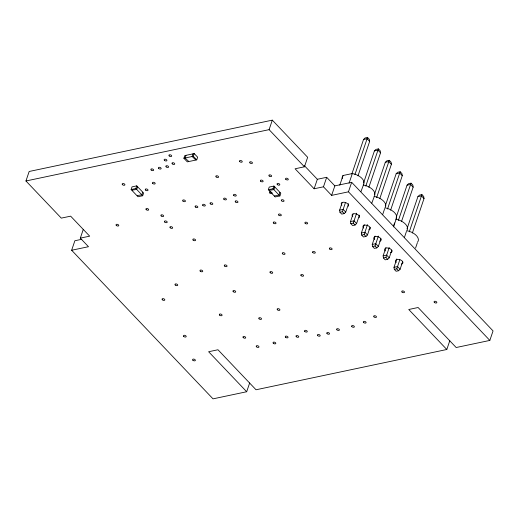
<?xml version="1.0" encoding="UTF-8"?>
<svg xmlns="http://www.w3.org/2000/svg" width="519" height="519" viewBox="0 0 519 519"><rect width="100%" height="100%" fill="white"/><g stroke="black" fill="none" stroke-linecap="round" stroke-linejoin="round"><path stroke-width="0.78" d="M342.203 202.507L339.621 210.143L339.932 212.219L342.404 211.7L345.479 202.527M353.082 213.938L350.494 221.574L350.805 223.65L353.283 223.131L356.611 213.192M364.215 224.604L361.367 233.005L361.685 235.081L364.156 234.556L367.491 224.623M375.088 236.035L372.246 244.436L372.558 246.512L375.029 245.987L378.364 236.054M385.961 247.466L383.119 255.867L383.431 257.943L385.909 257.418L389.237 247.485M396.84 258.897L393.992 267.298L394.304 269.374L396.782 268.848L399.857 259.675M83.293 229.359L80.322 238.13L89.677 236.158L70.642 216.157L61.294 218.129L25.95 180.982L29.168 171.478L272.313 120.148L307.657 157.296L304.439 166.8L295.09 168.779L314.118 188.78L323.473 186.808L331.628 195.378L348.463 191.822L489.832 340.419L493.05 330.914L351.674 182.318L334.846 185.873L326.691 177.303L317.336 179.276L304.283 165.561M249.658 382.97L246.687 391.741L213.017 398.851L71.648 250.255L74.866 240.751L81.749 239.298M131.125 189.539L132.034 186.866L136.744 185.867L143.594 193.068L142.693 195.741L137.976 196.733L131.125 189.539L135.842 188.54L142.693 195.741M132.085 190.142L136.698 189.441L137.6 186.769M135.842 188.54L136.744 185.867M137.224 195.54L141.836 194.839L142.738 192.166M183.882 158.256L184.79 155.583L194.216 153.592L197.642 157.192L196.733 159.865L187.307 161.857L183.882 158.256L193.308 156.264L196.733 159.865M185.964 155.33L185.062 158.003L188.585 161.305M193.036 153.838L192.134 156.511L195.657 159.813M193.308 156.264L194.216 153.592M25.95 180.982L269.095 129.653L272.313 120.148M268.323 189.74L269.231 187.067L273.941 186.074L280.792 193.269L279.89 195.942L275.174 196.941L268.323 189.74L273.039 188.747L279.89 195.942M269.283 190.343L273.896 189.643L274.798 186.97M273.039 188.747L273.941 186.074M279.936 192.374L279.034 195.047L274.317 196.039M314.118 188.78L317.336 179.276M323.473 186.808L326.691 177.303M331.628 195.378L334.846 185.873M339.783 185.153L343.046 175.5L352.33 173.541L354.834 174.144A11.334 6.319 18.7 0 1 363.916 183.694L360.945 191.654M351.888 173.904L363.547 139.462L365.065 137.976L367.536 137.451L369.333 139.345L369.645 141.421L357.993 175.857M349.06 183.194L352.33 173.541M348.463 191.822L351.674 182.318M354.905 174.689L367.536 137.451M339.932 212.219L341.729 214.113L344.207 213.588L345.725 212.102L348.567 203.701M363.54 183.038L374.42 150.893L375.938 149.407L378.409 148.882L380.213 150.776L380.524 152.852L368.866 187.288M365.778 186.12L378.409 148.882M350.805 223.65L352.609 225.538L355.08 225.019L356.598 223.527L359.44 215.132M374.413 194.469L385.293 162.324L386.811 160.838L389.289 160.313L391.086 162.207L391.397 164.276L379.739 198.719M371.818 203.085L374.789 195.118A11.334 6.319 18.7 0 0 365.707 185.575L363.203 184.972M376.651 197.544L389.289 160.313M361.685 235.081L363.482 236.969L365.953 236.45L367.471 234.958L370.06 227.322M385.286 205.9L396.166 173.755L397.69 172.269L400.162 171.744L401.959 173.631L402.27 175.707L390.619 210.15M382.691 214.516L384.702 208.573M387.531 208.975L400.162 171.744M372.558 246.512L374.355 248.4L376.826 247.881L378.351 246.389L380.933 238.753M396.166 217.325L407.045 185.186L408.563 183.694L411.035 183.175L412.832 185.062L413.15 187.138L401.492 221.574M393.571 225.947L394.57 222.975M393.525 226.894L396.542 217.98A11.334 6.319 18.7 0 0 387.459 208.437L384.955 207.834L385.662 206.549A11.334 6.319 18.7 0 0 376.58 197.006L374.082 196.403M398.404 220.406L411.035 183.175M383.431 257.943L385.228 259.831L387.706 259.312L389.224 257.82L391.806 250.184M407.039 228.756L417.918 196.617L419.436 195.125L421.915 194.606L423.712 196.493L424.023 198.569L412.365 233.005M404.444 237.378L406.455 231.435M409.277 231.837L421.915 194.606M394.304 269.374L396.107 271.262L398.579 270.736L400.097 269.251L402.686 261.615M415.57 248.063L417.328 242.866M246.687 391.741L208.625 351.739L217.974 349.761L256.036 389.769L446.814 349.495L449.785 340.724M343.046 175.5L342.339 176.784A11.334 6.319 18.7 0 0 342.261 178.478M396.542 217.98L395.828 219.265L398.333 219.868A11.334 6.319 18.7 0 1 407.415 229.411L406.701 230.696L409.206 231.292A11.334 6.319 18.7 0 1 418.288 240.842L417.581 242.12M363.547 139.462L367.076 138.716L369.645 141.421M374.42 150.893L377.955 150.147L380.524 152.852M385.293 162.324L388.828 161.578L391.397 164.276M396.166 173.755L399.701 173.009L402.27 175.707M71.648 250.255L88.483 246.707L80.322 238.13M407.045 185.186L410.581 184.44L413.15 187.138M339.621 210.143L343.156 209.397L345.725 212.102M417.918 196.617L421.454 195.871L424.023 198.569M350.494 221.574L354.029 220.828L356.598 223.527M361.367 233.005L364.902 232.259L367.471 234.958M372.246 244.436L375.782 243.69L378.351 246.389M383.119 255.867L386.655 255.121L389.224 257.82M393.992 267.298L397.528 266.552L400.097 269.251M489.832 340.419L456.169 347.522L418.106 307.514L408.751 309.493L446.814 349.495M269.095 129.653L304.439 166.8M342.404 211.7L344.207 213.588M353.283 223.131L355.08 225.019M364.156 234.556L365.953 236.45M375.029 245.987L376.826 247.881M385.909 257.418L387.706 259.312M396.782 268.848L398.579 270.736M374.517 239.512A3.841 2.141 18.7 0 1 375.334 236.593A3.841 2.141 18.7 0 1 380.498 238.247A3.841 2.141 18.7 0 1 379.681 241.166M385.39 250.943A3.841 2.141 18.7 0 1 386.207 248.024A3.841 2.141 18.7 0 1 391.378 249.678A3.841 2.141 18.7 0 1 390.56 252.597M396.263 262.374A3.841 2.141 18.7 0 1 397.08 259.455A3.841 2.141 18.7 0 1 402.251 261.109A3.841 2.141 18.7 0 1 401.434 264.028M363.637 228.081A3.841 2.141 18.7 0 1 364.461 225.162A3.841 2.141 18.7 0 1 369.625 226.816A3.841 2.141 18.7 0 1 368.808 229.735M352.764 216.65A3.841 2.141 18.7 0 1 355.372 213.724A3.841 2.141 18.7 0 1 359.135 217.682M272.144 193.01A1.44 0.804 18.7 0 1 270.425 193.516A1.44 0.804 18.7 0 1 269.608 192.056A1.44 0.804 18.7 0 1 271.891 192.549M341.891 205.219A3.841 2.141 18.7 0 1 344.499 202.293A3.841 2.141 18.7 0 1 348.262 206.251M151.152 169.992A1.44 0.804 18.7 0 0 153.553 170.381A1.44 0.804 18.7 0 0 152.132 168.889A1.44 0.804 18.7 0 0 151.152 169.992M202.812 205.407A1.44 0.804 18.7 0 0 205.206 205.796A1.44 0.804 18.7 0 0 203.792 204.311A1.44 0.804 18.7 0 0 202.812 205.407M169.181 155.895A1.44 0.804 18.7 0 0 171.581 156.284A1.44 0.804 18.7 0 0 170.161 154.792A1.44 0.804 18.7 0 0 169.181 155.895M327.028 333.6A1.44 0.804 18.7 0 0 329.422 333.989A1.44 0.804 18.7 0 0 328.008 332.504A1.44 0.804 18.7 0 0 327.028 333.6M336.889 329.805A1.44 0.804 18.7 0 0 339.29 330.194A1.44 0.804 18.7 0 0 337.869 328.709A1.44 0.804 18.7 0 0 336.889 329.805M116.269 225.395A1.44 0.804 18.7 0 0 118.663 225.784A1.44 0.804 18.7 0 0 117.249 224.299A1.44 0.804 18.7 0 0 116.269 225.395M161.156 215.923A1.44 0.804 18.7 0 0 163.556 216.306A1.44 0.804 18.7 0 0 162.136 214.821A1.44 0.804 18.7 0 0 161.156 215.923M373.965 316.837A1.44 0.804 18.7 0 0 376.359 317.226A1.44 0.804 18.7 0 0 374.945 315.734A1.44 0.804 18.7 0 0 373.965 316.837M239.733 161.591A1.44 0.804 18.7 0 0 242.126 161.98A1.44 0.804 18.7 0 0 240.712 160.488A1.44 0.804 18.7 0 0 239.733 161.591M363.585 322.461A1.44 0.804 18.7 0 0 365.986 322.85A1.44 0.804 18.7 0 0 364.565 321.358A1.44 0.804 18.7 0 0 363.585 322.461M351.856 326.652A1.44 0.804 18.7 0 0 354.25 327.035A1.44 0.804 18.7 0 0 352.836 325.549A1.44 0.804 18.7 0 0 351.856 326.652M216.092 176.875A1.44 0.804 18.7 0 0 218.486 177.264A1.44 0.804 18.7 0 0 217.072 175.772A1.44 0.804 18.7 0 0 216.092 176.875M162.304 299.755A1.44 0.804 18.7 0 0 164.698 300.138A1.44 0.804 18.7 0 0 163.284 298.652A1.44 0.804 18.7 0 0 162.304 299.755M260.629 181.196A1.44 0.804 18.7 0 0 263.029 181.585A1.44 0.804 18.7 0 0 261.608 180.099A1.44 0.804 18.7 0 0 260.629 181.196M249.931 162.869A1.44 0.804 18.7 0 0 252.331 163.258A1.44 0.804 18.7 0 0 250.911 161.766A1.44 0.804 18.7 0 0 249.931 162.869M277.295 184.543A1.44 0.804 18.7 0 0 279.696 184.933A1.44 0.804 18.7 0 0 278.275 183.441A1.44 0.804 18.7 0 0 277.295 184.543M122.406 184.634A1.44 0.804 18.7 0 0 124.807 185.024A1.44 0.804 18.7 0 0 123.386 183.538A1.44 0.804 18.7 0 0 122.406 184.634M285.794 179.315A1.44 0.804 18.7 0 0 288.188 179.704A1.44 0.804 18.7 0 0 286.773 178.218A1.44 0.804 18.7 0 0 285.794 179.315M175.227 285.009A1.44 0.804 18.7 0 0 177.628 285.398A1.44 0.804 18.7 0 0 176.207 283.912A1.44 0.804 18.7 0 0 175.227 285.009M329.623 248.99A1.44 0.804 18.7 0 0 332.017 249.373A1.44 0.804 18.7 0 0 330.603 247.887A1.44 0.804 18.7 0 0 329.623 248.99M402.024 292.041A1.44 0.804 18.7 0 0 404.418 292.424A1.44 0.804 18.7 0 0 403.004 290.938A1.44 0.804 18.7 0 0 402.024 292.041M219.589 315.104A1.44 0.804 18.7 0 0 221.983 315.494A1.44 0.804 18.7 0 0 220.569 314.008A1.44 0.804 18.7 0 0 219.589 315.104M273.532 223.086A1.44 0.804 18.7 0 0 275.926 223.468A1.44 0.804 18.7 0 0 274.512 221.983A1.44 0.804 18.7 0 0 273.532 223.086M281.538 200.801A1.44 0.804 18.7 0 0 283.932 201.19A1.44 0.804 18.7 0 0 282.518 199.705A1.44 0.804 18.7 0 0 281.538 200.801M312.788 252.539A1.44 0.804 18.7 0 0 315.189 252.928A1.44 0.804 18.7 0 0 313.768 251.443A1.44 0.804 18.7 0 0 312.788 252.539M278.813 215.106A1.44 0.804 18.7 0 0 281.207 215.495A1.44 0.804 18.7 0 0 279.793 214.003A1.44 0.804 18.7 0 0 278.813 215.106M269.14 175.967A1.44 0.804 18.7 0 0 271.534 176.356A1.44 0.804 18.7 0 0 270.12 174.871A1.44 0.804 18.7 0 0 269.14 175.967M305.153 223.267A1.44 0.804 18.7 0 0 307.546 223.657A1.44 0.804 18.7 0 0 306.132 222.171A1.44 0.804 18.7 0 0 305.153 223.267M233.758 195.442A1.44 0.804 18.7 0 0 236.158 195.832A1.44 0.804 18.7 0 0 234.737 194.346A1.44 0.804 18.7 0 0 233.758 195.442M193.107 240.057A1.44 0.804 18.7 0 0 195.501 240.446A1.44 0.804 18.7 0 0 194.087 238.961A1.44 0.804 18.7 0 0 193.107 240.057M146.17 209.611A1.44 0.804 18.7 0 0 148.564 210A1.44 0.804 18.7 0 0 147.149 208.508A1.44 0.804 18.7 0 0 146.17 209.611M152.677 183.395A1.44 0.804 18.7 0 0 155.071 183.784A1.44 0.804 18.7 0 0 153.656 182.299A1.44 0.804 18.7 0 0 152.677 183.395M170.161 227.744A1.44 0.804 18.7 0 0 172.555 228.133A1.44 0.804 18.7 0 0 171.14 226.647A1.44 0.804 18.7 0 0 170.161 227.744M223.897 199.244A1.44 0.804 18.7 0 0 226.297 199.633A1.44 0.804 18.7 0 0 224.876 198.148A1.44 0.804 18.7 0 0 223.897 199.244M233.206 291.646A1.44 0.804 18.7 0 0 235.6 292.035A1.44 0.804 18.7 0 0 234.186 290.549A1.44 0.804 18.7 0 0 233.206 291.646M301.046 275.608A1.44 0.804 18.7 0 0 303.44 275.998A1.44 0.804 18.7 0 0 302.026 274.506A1.44 0.804 18.7 0 0 301.046 275.608M182.928 201.028A1.44 0.804 18.7 0 0 185.322 201.417A1.44 0.804 18.7 0 0 183.908 199.932A1.44 0.804 18.7 0 0 182.928 201.028M164.724 222.035A1.44 0.804 18.7 0 0 167.118 222.417A1.44 0.804 18.7 0 0 165.704 220.932A1.44 0.804 18.7 0 0 164.724 222.035M434.325 302.376A1.44 0.804 18.7 0 0 436.726 302.765A1.44 0.804 18.7 0 0 435.305 301.273A1.44 0.804 18.7 0 0 434.325 302.376M282.524 253.778A1.44 0.804 18.7 0 0 284.918 254.167A1.44 0.804 18.7 0 0 283.504 252.682A1.44 0.804 18.7 0 0 282.524 253.778M243.203 337.571A1.44 0.804 18.7 0 0 245.604 337.96A1.44 0.804 18.7 0 0 244.183 336.474A1.44 0.804 18.7 0 0 243.203 337.571M259.033 318.789A1.44 0.804 18.7 0 0 261.427 319.179A1.44 0.804 18.7 0 0 260.013 317.693A1.44 0.804 18.7 0 0 259.033 318.789M270.191 272.689A1.44 0.804 18.7 0 0 272.592 273.072A1.44 0.804 18.7 0 0 271.171 271.586A1.44 0.804 18.7 0 0 270.191 272.689M235.457 201.949A1.44 0.804 18.7 0 0 237.851 202.339A1.44 0.804 18.7 0 0 236.437 200.847A1.44 0.804 18.7 0 0 235.457 201.949M164.413 160.332A1.44 0.804 18.7 0 0 166.813 160.721A1.44 0.804 18.7 0 0 165.392 159.229A1.44 0.804 18.7 0 0 164.413 160.332M304.763 331.446A1.44 0.804 18.7 0 0 307.157 331.836A1.44 0.804 18.7 0 0 305.743 330.344A1.44 0.804 18.7 0 0 304.763 331.446M296.252 336.675A1.44 0.804 18.7 0 0 298.652 337.058A1.44 0.804 18.7 0 0 297.231 335.572A1.44 0.804 18.7 0 0 296.252 336.675M285.541 337.214A1.44 0.804 18.7 0 0 287.941 337.603A1.44 0.804 18.7 0 0 286.52 336.117A1.44 0.804 18.7 0 0 285.541 337.214M172.23 163.822A1.44 0.804 18.7 0 0 174.624 164.212A1.44 0.804 18.7 0 0 173.21 162.726A1.44 0.804 18.7 0 0 172.23 163.822M273.299 343.234A1.44 0.804 18.7 0 0 275.693 343.617A1.44 0.804 18.7 0 0 274.279 342.131A1.44 0.804 18.7 0 0 273.299 343.234M166.112 166.833A1.44 0.804 18.7 0 0 168.506 167.222A1.44 0.804 18.7 0 0 167.092 165.736A1.44 0.804 18.7 0 0 166.112 166.833M256.464 346.783A1.44 0.804 18.7 0 0 258.858 347.172A1.44 0.804 18.7 0 0 257.443 345.686A1.44 0.804 18.7 0 0 256.464 346.783M158.632 168.416A1.44 0.804 18.7 0 0 161.033 168.805A1.44 0.804 18.7 0 0 159.612 167.313A1.44 0.804 18.7 0 0 158.632 168.416M317.68 335.579A1.44 0.804 18.7 0 0 320.074 335.962A1.44 0.804 18.7 0 0 318.66 334.476A1.44 0.804 18.7 0 0 317.68 335.579M210.292 203.831A1.44 0.804 18.7 0 0 212.686 204.22A1.44 0.804 18.7 0 0 211.272 202.728A1.44 0.804 18.7 0 0 210.292 203.831M224.539 266.02A1.44 0.804 18.7 0 0 226.939 266.409A1.44 0.804 18.7 0 0 225.518 264.917A1.44 0.804 18.7 0 0 224.539 266.02M200.23 271.152A1.44 0.804 18.7 0 0 202.624 271.541A1.44 0.804 18.7 0 0 201.21 270.049A1.44 0.804 18.7 0 0 200.23 271.152M145.528 190.051A1.44 0.804 18.7 0 0 147.921 190.441A1.44 0.804 18.7 0 0 146.507 188.948A1.44 0.804 18.7 0 0 145.528 190.051M183.7 336.409A1.44 0.804 18.7 0 0 186.094 336.792A1.44 0.804 18.7 0 0 184.68 335.306A1.44 0.804 18.7 0 0 183.7 336.409M277.393 309.765A1.44 0.804 18.7 0 0 279.793 310.154A1.44 0.804 18.7 0 0 278.372 308.662A1.44 0.804 18.7 0 0 277.393 309.765M195.339 206.99A1.44 0.804 18.7 0 0 197.733 207.373A1.44 0.804 18.7 0 0 196.318 205.887A1.44 0.804 18.7 0 0 195.339 206.99M192.873 360.212A1.44 0.804 18.7 0 0 195.267 360.595A1.44 0.804 18.7 0 0 193.853 359.109A1.44 0.804 18.7 0 0 192.873 360.212"/></g></svg>
